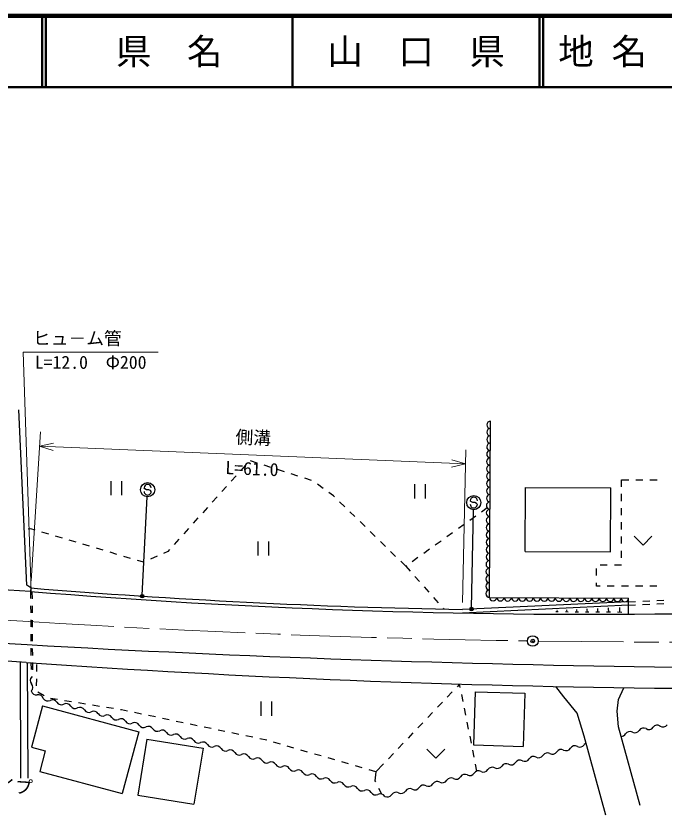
# Model space of a CAD drawing. Units: millimetres on the paper. Extents: x 40 to 680, y 20 to 380.
# Drawn here: x 294.1 to 385.3, y 267.5 to 380 of the extents above; entities that cross this region are included whole.
import ezdxf
from ezdxf.enums import TextEntityAlignment as Align

# ---------------------------------------------------------------- set-up
doc = ezdxf.new("R2010")
doc.units = ezdxf.units.MM
doc.header["$PDMODE"] = 32
doc.header["$PDSIZE"] = 0.5
doc.linetypes.add('CHAIN', pattern=[18.5, 12, -1.5, 3.5, -1.5])
for name, color, linetype, lineweight in [('M-BGD', 7, 'Continuous', 25), ('M-BMK', 2, 'CHAIN', 13), ('M-BMK-SRVR', 3, 'Continuous', 25), ('M-STR-HTXT', 7, 'Continuous', 13), ('M-STR-STRC', 7, 'Continuous', 25), ('M-TTL', 2, 'Continuous', 140), ('M-TTL-LINE', 7, 'Continuous', 50)]:
    doc.layers.add(name, color=color, linetype=linetype, lineweight=lineweight)
doc.layers.add('M-TTL-TXT', color=7, linetype='Continuous')
doc.styles.add('@ＭＳ ゴシック', font='')
doc.styles.add('ＭＳ ゴシック', font='')
doc.styles.get('@ＭＳ ゴシック').set_extended_font_data('@MS Gothic')
doc.styles.get('ＭＳ ゴシック').set_extended_font_data('MS Gothic')

msp = doc.modelspace()

# ---------------------------------------------------------------- linework, layer by layer
at = {"layer": 'M-BGD'}
for p, q in [((295.579, 299.882), (294.488, 324.565)), ((360.69, 298.151), (360.835, 322.954)), ((328.03, 317.059), (327.078, 317.364)), ((326.373, 316.753), (325.703, 316.01)), ((329.935, 316.45), (328.983, 316.755)), ((331.84, 315.84), (330.888, 316.145)), ((325.034, 315.267), (324.364, 314.524)), ((333.745, 315.231), (332.792, 315.536)), ((307.43, 314.526), (307.43, 312.526)), ((308.93, 314.526), (308.93, 312.526)), ((335.65, 314.621), (334.697, 314.926)), ((337.293, 313.487), (336.477, 314.066)), ((350.149, 314.067), (350.149, 312.067)), ((351.649, 314.067), (351.649, 312.067)), ((379.292, 313.713), (379.293, 314.713)), ((379.293, 314.713), (380.293, 314.711)), ((381.293, 314.71), (382.293, 314.708)), ((383.293, 314.707), (384.293, 314.705)), ((323.695, 313.781), (323.025, 313.039)), ((338.747, 312.455), (338.108, 312.909)), ((365.728, 304.622), (365.781, 313.622)), ((365.781, 313.622), (377.781, 313.552)), ((377.728, 304.552), (377.781, 313.552)), ((322.356, 312.296), (321.686, 311.553)), ((338.902, 312.304), (338.747, 312.455)), ((340.334, 310.907), (339.618, 311.606)), ((379.289, 311.713), (379.29, 312.713)), ((321.017, 310.81), (320.347, 310.068)), ((360.387, 310.737), (359.574, 310.154)), ((379.286, 309.713), (379.287, 310.713)), ((341.765, 309.511), (341.049, 310.209)), ((358.761, 309.572), (357.948, 308.99)), ((319.678, 309.325), (319.008, 308.582)), ((343.196, 308.114), (342.481, 308.812)), ((357.135, 308.408), (356.322, 307.826)), ((379.283, 307.713), (379.284, 308.713)), ((296.154, 307.789), (295.785, 307.772)), ((296.759, 307.61), (296.154, 307.789)), ((298.677, 307.043), (297.718, 307.327)), ((318.339, 307.839), (317.669, 307.096)), ((344.628, 306.717), (343.912, 307.415)), ((355.509, 307.243), (354.696, 306.661)), ((300.594, 306.476), (299.635, 306.759)), ((302.512, 305.908), (301.553, 306.192)), ((317, 306.354), (316.33, 305.611)), ((328.1, 306.028), (328.1, 304.028)), ((329.6, 306.028), (329.6, 304.028)), ((346.059, 305.32), (345.343, 306.018)), ((353.883, 306.079), (353.07, 305.497)), ((379.28, 305.713), (379.281, 306.713)), ((381.071, 306.744), (382.321, 305.494)), ((383.571, 306.744), (382.321, 305.494)), ((304.43, 305.341), (303.471, 305.625)), ((306.348, 304.774), (305.389, 305.057)), ((315.661, 304.868), (315.416, 304.596)), ((352.257, 304.914), (351.444, 304.332)), ((308.266, 304.206), (307.307, 304.49)), ((310.184, 303.639), (309.225, 303.923)), ((313.924, 303.928), (313.012, 303.519)), ((315.416, 304.596), (314.837, 304.337)), ((347.491, 303.923), (346.775, 304.622)), ((350.631, 303.75), (349.817, 303.168)), ((365.728, 304.622), (377.728, 304.552)), ((379.277, 303.713), (379.278, 304.713)), ((312.048, 303.088), (311.143, 303.355)), ((312.099, 303.111), (312.048, 303.088)), ((348.922, 302.526), (348.206, 303.225)), ((376.275, 302.717), (377.275, 302.716)), ((378.275, 302.714), (379.275, 302.713)), ((349.004, 302.585), (348.922, 302.526)), ((348.922, 302.526), (349.519, 301.855)), ((375.773, 301.218), (375.775, 302.218)), ((143.876, 300.936), (295.652, 291.493)), ((350.183, 301.107), (350.847, 300.36)), ((296.117, 298.978), (290.628, 299.32)), ((296.158, 299.477), (295.579, 299.882)), ((296.158, 299.477), (296.117, 298.978)), ((351.512, 299.612), (352.176, 298.865)), ((375.771, 299.718), (375.772, 300.218)), ((376.271, 299.717), (375.771, 299.718)), ((378.271, 299.714), (377.271, 299.716)), ((380.271, 299.711), (379.271, 299.713)), ((382.271, 299.708), (381.271, 299.71)), ((384.271, 299.705), (383.271, 299.707)), ((296.117, 298.978), (296.123, 297.978)), ((296.318, 298.962), (296.323, 297.962)), ((352.84, 298.117), (353.504, 297.37)), ((360.69, 298.151), (380.27, 298.037)), ((380.268, 297.537), (356.887, 296.436)), ((380.265, 297.036), (356.894, 295.936)), ((380.257, 295.784), (380.27, 298.037)), ((380.265, 297.036), (381.263, 297.083)), ((380.268, 297.537), (381.266, 297.584)), ((382.262, 297.13), (383.261, 297.177)), ((382.265, 297.631), (383.264, 297.678)), ((384.26, 297.224), (385.259, 297.272)), ((384.263, 297.725), (385.262, 297.772)), ((296.129, 296.978), (296.135, 295.978)), ((296.329, 296.962), (296.335, 295.962)), ((354.169, 296.622), (354.288, 296.488)), ((370.392, 296.098), (370.031, 296.101)), ((370.257, 296.19), (370.167, 296.19)), ((370.224, 296.28), (370.201, 296.28)), ((370.213, 296.28), (370.213, 296.313)), ((371.786, 296.089), (371.387, 296.092)), ((371.637, 296.19), (371.537, 296.191)), ((371.6, 296.29), (371.575, 296.29)), ((371.588, 296.29), (371.588, 296.378)), ((373.218, 296.08), (372.78, 296.083)), ((373.054, 296.19), (372.945, 296.191)), ((373.014, 296.3), (372.987, 296.3)), ((373, 296.3), (373.001, 296.444)), ((374.688, 296.07), (374.211, 296.074)), ((374.51, 296.191), (374.391, 296.192)), ((374.466, 296.31), (374.436, 296.31)), ((374.451, 296.31), (374.452, 296.513)), ((376.198, 296.061), (375.681, 296.064)), ((376.005, 296.191), (375.876, 296.192)), ((375.957, 296.321), (375.925, 296.321)), ((375.941, 296.321), (375.943, 296.583)), ((377.75, 296.051), (377.191, 296.054)), ((377.541, 296.192), (377.401, 296.193)), ((377.489, 296.332), (377.454, 296.332)), ((377.472, 296.332), (377.474, 296.655)), ((379.343, 296.04), (378.741, 296.044)), ((379.118, 296.192), (378.968, 296.193)), ((379.063, 296.343), (379.025, 296.343)), ((379.044, 296.343), (379.047, 296.729)), ((296.141, 294.978), (296.147, 293.978)), ((296.341, 294.962), (296.347, 293.962)), ((296.153, 292.978), (296.159, 291.978)), ((296.353, 292.962), (296.359, 291.962)), ((295.496, 288.997), (275.535, 290.239)), ((296.165, 290.978), (296.171, 289.978)), ((296.365, 290.962), (296.371, 289.962)), ((294.645, 289.05), (294.713, 272.684)), ((295.645, 288.987), (295.713, 272.688)), ((296.177, 288.978), (296.183, 287.978)), ((296.377, 288.962), (296.383, 287.962)), ((296.988, 287.701), (296.999, 288.701)), ((296.188, 286.978), (296.188, 286.97)), ((296.188, 286.97), (296.388, 286.971)), ((296.967, 285.701), (296.977, 286.701)), ((356.504, 285.943), (356.147, 285.569)), ((356.598, 285.47), (356.504, 285.943)), ((298.01, 284.305), (297.147, 284.809)), ((355.456, 284.846), (354.766, 284.122)), ((358.675, 284.87), (358.462, 277.373)), ((358.675, 284.87), (365.672, 284.671)), ((365.672, 284.671), (365.46, 277.174)), ((371.169, 284.148), (370.059, 285.6)), ((378.852, 283.759), (379.633, 285.43)), ((299.906, 283.766), (298.919, 283.926)), ((301.88, 283.445), (300.893, 283.605)), ((356.989, 283.508), (356.794, 284.489)), ((373.062, 281.866), (371.169, 284.148)), ((378.685, 282.144), (378.852, 283.759)), ((297.81, 282.859), (296.256, 277.064)), ((297.81, 282.859), (311.332, 279.234)), ((303.854, 283.124), (302.867, 283.284)), ((305.828, 282.803), (304.841, 282.964)), ((307.802, 282.483), (306.815, 282.643)), ((328.543, 283.478), (328.543, 281.478)), ((330.043, 283.478), (330.043, 281.478)), ((354.076, 283.399), (353.385, 282.675)), ((357.381, 281.547), (357.185, 282.528)), ((308.929, 282.3), (308.789, 282.322)), ((309.77, 282.124), (308.929, 282.3)), ((311.727, 281.716), (310.748, 281.92)), ((313.685, 281.308), (312.706, 281.512)), ((352.695, 281.952), (352.005, 281.228)), ((374.032, 278.585), (373.062, 281.866)), ((378.852, 279.917), (378.685, 282.144)), ((315.643, 280.9), (314.664, 281.104)), ((317.601, 280.492), (316.622, 280.696)), ((319.559, 280.084), (318.58, 280.288)), ((351.314, 280.505), (350.624, 279.781)), ((357.772, 279.586), (357.576, 280.566)), ((311.332, 279.234), (309.001, 270.541)), ((321.517, 279.676), (320.538, 279.88)), ((323.475, 279.268), (322.496, 279.472)), ((325.433, 278.86), (324.454, 279.064)), ((349.934, 279.058), (349.243, 278.334)), ((381.913, 268.839), (378.852, 279.917)), ((384.67, 280.029), (384.769, 280.047)), ((312.492, 278.209), (311.208, 270.312)), ((312.492, 278.209), (320.388, 276.925)), ((327.391, 278.452), (326.412, 278.656)), ((329.349, 278.044), (328.37, 278.248)), ((358.163, 277.624), (357.968, 278.605)), ((377.094, 267.507), (374.032, 278.585)), ((296.256, 277.064), (298.188, 276.546)), ((320.388, 276.925), (319.104, 269.029)), ((331.27, 277.49), (330.31, 277.769)), ((333.191, 276.933), (332.231, 277.212)), ((348.553, 277.611), (347.863, 276.887)), ((351.901, 276.761), (353.151, 275.511)), ((354.401, 276.761), (353.151, 275.511)), ((358.462, 277.373), (365.46, 277.174)), ((298.188, 276.546), (297.411, 273.648)), ((335.112, 276.376), (334.152, 276.654)), ((337.033, 275.819), (336.073, 276.097)), ((347.172, 276.164), (346.482, 275.44)), ((358.555, 275.663), (358.359, 276.644)), ((338.954, 275.261), (337.993, 275.54)), ((340.875, 274.704), (339.914, 274.983)), ((345.792, 274.717), (344.716, 273.59)), ((358.946, 273.702), (358.75, 274.682)), ((297.411, 273.648), (309.001, 270.541)), ((342.795, 274.147), (341.835, 274.426)), ((344.716, 273.59), (343.756, 273.868)), ((344.716, 273.59), (344.589, 272.313)), ((344.589, 272.313), (344.659, 272.17)), ((345.099, 271.272), (345.49, 270.478)), ((311.208, 270.312), (319.104, 269.029))]:
    msp.add_line(p, q, dxfattribs=at)
for centre, radius, start, end in [((360.849, 322.437), 0.517, 91.51888, 267.81123), ((360.843, 321.404), 0.517, 91.51888, 267.81123), ((360.837, 320.37), 0.517, 91.51888, 267.81123), ((360.831, 319.337), 0.517, 91.51888, 267.81123), ((360.825, 318.303), 0.517, 91.51888, 267.81123), ((360.819, 317.27), 0.517, 91.51888, 267.81123), ((360.813, 316.236), 0.517, 91.51888, 267.81123), ((360.807, 315.203), 0.517, 91.51888, 267.81123), ((360.801, 314.17), 0.517, 91.51888, 267.81123), ((360.795, 313.136), 0.517, 91.51888, 267.81123), ((360.789, 312.103), 0.517, 91.51888, 267.81123), ((360.777, 310.036), 0.517, 91.51888, 267.81123), ((360.783, 311.069), 0.517, 91.51888, 267.81123), ((360.771, 309.002), 0.517, 91.51888, 267.81123), ((360.764, 307.969), 0.517, 91.51888, 267.81123), ((360.758, 306.936), 0.517, 91.51888, 267.81123), ((360.752, 305.902), 0.517, 91.51888, 267.81123), ((360.746, 304.869), 0.517, 91.51888, 267.81123), ((360.74, 303.835), 0.517, 91.51888, 267.81123), ((360.734, 302.802), 0.517, 91.51888, 267.81123), ((360.728, 301.768), 0.517, 91.51888, 267.81123), ((360.722, 300.735), 0.517, 91.51888, 267.81123), ((374.855, 1263.355), 967.086, 265.33237, 268.9354), ((360.716, 299.702), 0.517, 91.51888, 267.81123), ((374.855, 1263.355), 967.586, 265.33237, 270.70729), ((360.71, 298.668), 0.517, 91.51888, 267.81123), ((361.206, 298.164), 0.515, 181.36295, 357.96716), ((362.236, 298.158), 0.515, 181.36295, 357.96716), ((363.267, 298.152), 0.515, 181.36295, 357.96716), ((364.297, 298.146), 0.515, 181.36295, 357.96716), ((365.328, 298.14), 0.515, 181.36295, 357.96716), ((366.358, 298.134), 0.515, 181.36295, 357.96716), ((367.389, 298.128), 0.515, 181.36295, 357.96716), ((368.419, 298.122), 0.515, 181.36295, 357.96716), ((369.45, 298.116), 0.515, 181.36295, 357.96716), ((370.481, 298.11), 0.515, 181.36295, 357.96716), ((371.511, 298.103), 0.515, 181.36295, 357.96716), ((372.542, 298.097), 0.515, 181.36295, 357.96716), ((373.572, 298.091), 0.515, 181.36295, 357.96716), ((374.603, 298.085), 0.515, 181.36295, 357.96716), ((375.633, 298.079), 0.515, 181.36295, 357.96716), ((376.664, 298.073), 0.515, 181.36295, 357.96716), ((377.694, 298.067), 0.515, 181.36295, 357.96716), ((378.725, 298.061), 0.515, 181.36295, 357.96716), ((379.755, 298.055), 0.515, 181.36295, 357.96716), ((412.731, 2359.064), 2070.884, 266.75901, 269.28223), ((401.63, 1798.165), 1512.895, 265.97723, 269.43773), ((296.794, 286.451), 0.725, 134.24414, 221.44977), ((295.708, 285.491), 0.725, 314.24414, 41.44977), ((296.916, 285.151), 0.725, 194.2864, 281.49204), ((297.205, 283.73), 0.725, 14.2864, 101.49204), ((298.529, 284.281), 0.725, 210.936, 298.14163), ((299.213, 283.003), 0.725, 30.936, 118.14163), ((300.457, 283.748), 0.725, 210.936, 298.14163), ((301.141, 282.469), 0.725, 30.936, 118.14163), ((302.385, 283.215), 0.725, 210.936, 298.14163), ((303.068, 281.936), 0.725, 30.936, 118.14163), ((304.312, 282.682), 0.725, 210.936, 298.14163), ((304.996, 281.403), 0.725, 30.936, 118.14163), ((306.24, 282.149), 0.725, 210.936, 298.14163), ((306.924, 280.87), 0.725, 30.936, 118.14163), ((308.167, 281.615), 0.725, 210.936, 298.14163), ((308.851, 280.337), 0.725, 30.936, 118.14163), ((310.095, 281.082), 0.725, 210.936, 298.14163), ((310.779, 279.804), 0.725, 30.936, 118.14163), ((312.023, 280.549), 0.725, 210.936, 298.14163), ((384.324, 279.43), 0.725, 56.9675, 144.17313), ((385.115, 280.646), 0.725, 236.9675, 324.17313), ((312.707, 279.27), 0.725, 30.936, 118.14163), ((313.95, 280.016), 0.725, 210.936, 298.14163), ((314.634, 278.737), 0.725, 30.936, 118.14163), ((315.883, 279.474), 0.725, 210.10176, 297.3074), ((380.465, 278.535), 0.725, 60.93709, 148.14273), ((381.17, 279.803), 0.725, 240.93709, 328.14273), ((382.401, 279.037), 0.725, 60.93709, 148.14273), ((383.149, 280.279), 0.725, 236.9675, 324.17313), ((316.548, 278.185), 0.725, 30.10176, 117.3074), ((317.803, 278.912), 0.725, 210.10176, 297.3074), ((318.468, 277.624), 0.725, 30.10176, 117.3074), ((319.723, 278.351), 0.725, 210.10176, 297.3074), ((379.234, 279.301), 0.725, 269.09747, 328.14273), ((320.388, 277.063), 0.725, 30.10176, 117.3074), ((321.642, 277.79), 0.725, 210.10176, 297.3074), ((322.307, 276.502), 0.725, 30.10176, 117.3074), ((323.562, 277.229), 0.725, 210.10176, 297.3074), ((370.786, 276.025), 0.725, 60.93709, 148.14273), ((371.49, 277.292), 0.725, 240.93709, 328.14273), ((372.722, 276.527), 0.725, 60.93709, 148.14273), ((373.426, 277.794), 0.725, 240.93709, 328.14273), ((374.657, 277.029), 0.725, 120.48514, 148.14273), ((324.227, 275.94), 0.725, 30.10176, 117.3074), ((325.481, 276.668), 0.725, 210.10176, 297.3074), ((326.147, 275.379), 0.725, 30.10176, 117.3074), ((327.401, 276.107), 0.725, 210.10176, 297.3074), ((366.914, 275.021), 0.725, 60.93709, 148.14273), ((367.618, 276.288), 0.725, 240.93709, 328.14273), ((368.85, 275.523), 0.725, 60.93709, 148.14273), ((369.554, 276.79), 0.725, 240.93709, 328.14273), ((328.066, 274.818), 0.725, 30.10176, 117.3074), ((329.321, 275.545), 0.725, 210.10176, 297.3074), ((329.986, 274.257), 0.725, 30.10176, 117.3074), ((331.24, 274.984), 0.725, 210.10176, 297.3074), ((363.042, 274.016), 0.725, 60.93709, 148.14273), ((363.746, 275.284), 0.725, 240.93709, 328.14273), ((364.978, 274.518), 0.725, 60.93709, 148.14273), ((365.682, 275.786), 0.725, 240.93709, 328.14273), ((331.906, 273.696), 0.725, 30.10176, 117.3074), ((333.16, 274.423), 0.725, 210.10176, 297.3074), ((333.825, 273.135), 0.725, 30.10176, 117.3074), ((335.08, 273.862), 0.725, 210.10176, 297.3074), ((357.938, 273.777), 0.725, 240.93709, 328.14273), ((359.17, 273.012), 0.725, 60.93709, 148.14273), ((359.874, 274.28), 0.725, 240.93709, 328.14273), ((361.106, 273.514), 0.725, 60.93709, 148.14273), ((361.81, 274.782), 0.725, 240.93709, 328.14273), ((335.745, 272.573), 0.725, 30.10176, 117.3074), ((336.999, 273.301), 0.725, 210.10176, 297.3074), ((337.665, 272.012), 0.725, 30.10176, 117.3074), ((338.919, 272.739), 0.725, 210.10176, 297.3074), ((354.066, 272.773), 0.725, 240.93709, 328.14273), ((355.298, 272.008), 0.725, 60.93709, 148.14273), ((356.002, 273.275), 0.725, 240.93709, 328.14273), ((357.234, 272.51), 0.725, 60.93709, 148.14273), ((339.584, 271.451), 0.725, 30.10176, 117.3074), ((340.839, 272.178), 0.725, 210.10176, 297.3074), ((341.504, 270.89), 0.725, 30.10176, 117.3074), ((342.758, 271.617), 0.725, 210.10176, 297.3074), ((349.49, 270.502), 0.725, 60.93709, 148.14273), ((350.195, 271.769), 0.725, 240.93709, 328.14273), ((351.426, 271.004), 0.725, 60.93709, 148.14273), ((352.131, 272.271), 0.725, 240.93709, 328.14273), ((353.362, 271.506), 0.725, 60.93709, 148.14273), ((343.424, 270.329), 0.725, 30.10176, 117.3074), ((344.678, 271.056), 0.725, 210.10176, 297.3074), ((345.343, 269.767), 0.725, 30.10176, 117.3074), ((346.323, 270.765), 0.725, 240.93709, 328.14273), ((347.554, 269.999), 0.725, 60.93709, 148.14273), ((348.259, 271.267), 0.725, 240.93709, 328.14273)]:
    msp.add_arc(centre, radius, start, end, dxfattribs=at)
at = {"layer": 'M-BMK'}
msp.add_line((267.658, 296.491), (295.854, 294.736), dxfattribs=at)
for start, end in [(266.43965, 269.123), (269.18029, 272.94271)]:
    msp.add_arc((389.003, 1791.841), 1500, start, end, dxfattribs=at)
at = {"layer": 'M-BMK-SRVR'}
msp.add_circle((366.794, 292.006), 0.75, dxfattribs=at)
msp.add_point((366.794, 292.006), dxfattribs=at)
at = {"layer": 'M-STR-HTXT'}
for p, q in [((296.217, 298.97), (295.071, 332.659)), ((295.071, 332.659), (314.071, 332.659)), ((296.211, 300.475), (297.515, 321.439)), ((299.343, 319.879), (297.391, 319.442)), ((297.391, 319.442), (357.327, 316.935)), ((297.391, 319.442), (299.299, 318.845)), ((356.908, 297.436), (357.37, 318.935)), ((357.327, 316.935), (355.419, 317.533)), ((355.375, 316.499), (357.327, 316.935))]:
    msp.add_line(p, q, dxfattribs=at)
at = {"layer": 'M-STR-STRC'}
for p, q in [((312.193, 313.447), (312.094, 313.565)), ((312.438, 313.307), (312.193, 313.447)), ((312.739, 313.305), (312.438, 313.307)), ((312.984, 313.193), (312.739, 313.305)), ((313.09, 313.057), (312.984, 313.193)), ((311.822, 298.476), (312.537, 312.307)), ((358.099, 311.635), (357.999, 311.753)), ((358.344, 311.495), (358.099, 311.635)), ((358.188, 296.647), (358.474, 310.494)), ((358.644, 311.493), (358.344, 311.495)), ((358.89, 311.381), (358.644, 311.493)), ((358.995, 311.245), (358.89, 311.381))]:
    msp.add_line(p, q, dxfattribs=at)
for centre, radius in [((312.588, 313.306), 1), ((358.494, 311.494), 1), ((311.814, 298.326), 0.15), ((311.814, 298.326), 0.12), ((311.814, 298.326), 0.09), ((311.814, 298.326), 0.06), ((311.814, 298.326), 0.03), ((358.185, 296.497), 0.15), ((358.185, 296.497), 0.12), ((358.185, 296.497), 0.09), ((358.185, 296.497), 0.06), ((358.185, 296.497), 0.03)]:
    msp.add_circle(centre, radius, dxfattribs=at)
for centre, start, end in [((312.594, 313.561), 359.55488, 179.55488), ((312.59, 313.061), 179.55488, 359.55488), ((358.499, 311.749), 359.55488, 179.55488), ((358.495, 311.249), 179.55488, 359.55488)]:
    msp.add_arc(centre, 0.5, start, end, dxfattribs=at)
for p in [(311.814, 298.326), (358.185, 296.497)]:
    msp.add_point(p, dxfattribs=at)
at = {"layer": 'M-TTL'}
msp.add_line((680, 380), (40, 380), dxfattribs=at)
at = {"layer": 'M-TTL-LINE'}
for p, q in [((297.75, 380), (297.75, 370)), ((298.25, 380), (298.25, 370)), ((333, 380), (333, 370)), ((367.75, 380), (367.75, 370)), ((368.25, 380), (368.25, 370)), ((40, 370), (680, 370))]:
    msp.add_line(p, q, dxfattribs=at)

# ---------------------------------------------------------------- texts
at = {"layer": 'M-STR-HTXT', "style": 'ＭＳ ゴシック'}
msp.add_text('ヒュ－ム管', height=1.833, dxfattribs=at).set_placement((296.446, 333.159), align=Align.BOTTOM_LEFT)
msp.add_text('L=12.0\u3000Φ200', height=1.833, dxfattribs=at).set_placement((304.571, 332.159), align=Align.TOP_CENTER)
msp.add_text('側溝', height=1.833, rotation=357.605, dxfattribs=at).set_placement((327.401, 319.188), align=Align.BOTTOM_CENTER)
at = {"layer": 'M-STR-HTXT', "style": '@ＭＳ ゴシック'}
msp.add_text('L=61.0', height=1.833, rotation=357.605, dxfattribs=at).set_placement((327.317, 317.19), align=Align.TOP_CENTER)
at = {"layer": 'M-STR-STRC', "style": 'ＭＳ ゴシック'}
msp.add_text('ガ－ドパイプ', height=1.833, rotation=356.44, dxfattribs=at).set_placement((288.827, 270.376), align=Align.BOTTOM_CENTER)
at = {"layer": 'M-TTL-TXT', "style": 'ＭＳ ゴシック'}
for s, p in [('県\u3000名', (315.625, 375)), ('山\u3000口\u3000県', (350.375, 375))]:
    msp.add_text(s, height=3.666, dxfattribs=at).set_placement(p, align=Align.MIDDLE_CENTER)
msp.add_text('地 名', height=3.666, dxfattribs=at).set_placement((370.38, 375), align=Align.MIDDLE_LEFT)

doc.saveas('drawing.dxf')
